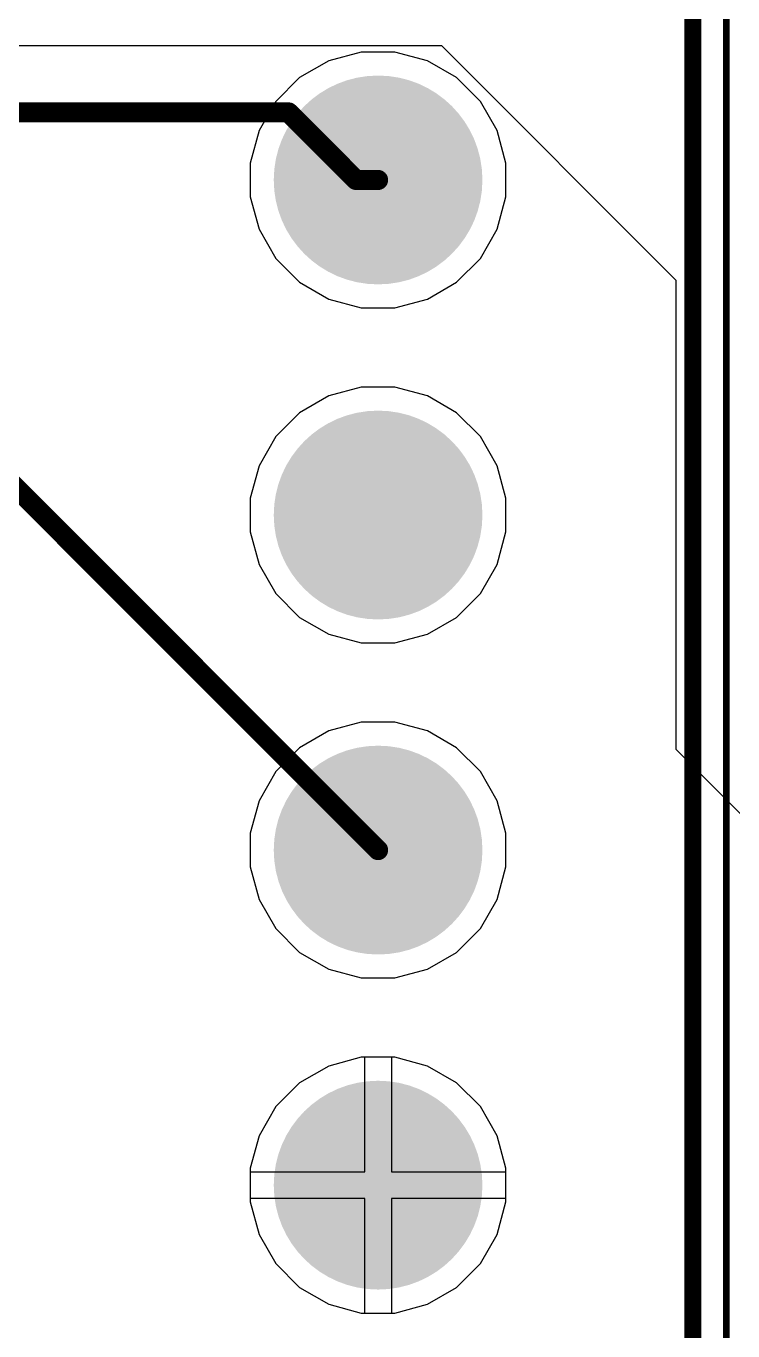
# Model space of a CAD drawing. Header units: inches. Extents: x 0 to 110, y 0 to 95.
# Drawn here: x 81.9 to 87.17, y 75.91 to 85.65 of the extents above; entities that cross this region are included whole.
import ezdxf

# ---------------------------------------------------------------- set-up
doc = ezdxf.new("R2010")
doc.units = ezdxf.units.IN
for name, color, linetype in [('Bottom Layer', 5, 'Continuous'), ('Bottom Solder', 6, 'Continuous'), ('Int1', 16, 'Continuous'), ('Int2', 76, 'Continuous'), ('Mechanical 13', 56, 'Continuous'), ('Multi-Layer', 9, 'Continuous'), ('Pad Holes', 156, 'Continuous'), ('Top Courtyard', 56, 'Continuous'), ('Top Layer', 1, 'Continuous'), ('Top Overlay', 2, 'Continuous'), ('Top Solder', 216, 'Continuous')]:
    doc.layers.add(name, color=color, linetype=linetype)

# ---------------------------------------------------------------- blocks, each defined once
blk = doc.blocks.new('CWF_5_1132')
at = {"layer": 'Bottom Layer'}
h = blk.add_hatch(color=5, dxfattribs=at)
edge = h.paths.add_edge_path()
edge.add_arc((-5.00000016, -0.52500022), 0.753999, 0, 360)
h = blk.add_hatch(color=5, dxfattribs=at)
edge = h.paths.add_edge_path()
edge.add_arc((-2.50000008, -0.52500022), 0.753999, 0, 360)
h = blk.add_hatch(color=5, dxfattribs=at)
edge = h.paths.add_edge_path()
edge.add_arc((0, -0.52500022), 0.753999, 0, 360)
h = blk.add_hatch(color=5, dxfattribs=at)
edge = h.paths.add_edge_path()
edge.add_arc((2.50000008, -0.52500022), 0.753999, 0, 360)
at = {"layer": 'Bottom Solder'}
h = blk.add_hatch(color=6, dxfattribs=at)
edge = h.paths.add_edge_path()
edge.add_arc((-5.00000016, -0.52500022), 0.7790002199999999, 0, 360)
h = blk.add_hatch(color=6, dxfattribs=at)
edge = h.paths.add_edge_path()
edge.add_arc((-2.50000008, -0.52500022), 0.7790002199999999, 0, 360)
h = blk.add_hatch(color=6, dxfattribs=at)
edge = h.paths.add_edge_path()
edge.add_arc((0, -0.52500022), 0.7790002199999999, 0, 360)
h = blk.add_hatch(color=6, dxfattribs=at)
edge = h.paths.add_edge_path()
edge.add_arc((2.50000008, -0.52500022), 0.7790002199999999, 0, 360)
at = {"layer": 'Int1'}
h = blk.add_hatch(color=16, dxfattribs=at)
edge = h.paths.add_edge_path()
edge.add_arc((-5.00000016, -0.52500022), 0.753999, 0, 360)
h = blk.add_hatch(color=16, dxfattribs=at)
edge = h.paths.add_edge_path()
edge.add_arc((-2.50000008, -0.52500022), 0.753999, 0, 360)
h = blk.add_hatch(color=16, dxfattribs=at)
edge = h.paths.add_edge_path()
edge.add_arc((0, -0.52500022), 0.753999, 0, 360)
h = blk.add_hatch(color=16, dxfattribs=at)
edge = h.paths.add_edge_path()
edge.add_arc((2.50000008, -0.52500022), 0.753999, 0, 360)
at = {"layer": 'Int2'}
h = blk.add_hatch(color=76, dxfattribs=at)
edge = h.paths.add_edge_path()
edge.add_arc((-5.00000016, -0.52500022), 0.753999, 0, 360)
h = blk.add_hatch(color=76, dxfattribs=at)
edge = h.paths.add_edge_path()
edge.add_arc((-2.50000008, -0.52500022), 0.753999, 0, 360)
h = blk.add_hatch(color=76, dxfattribs=at)
edge = h.paths.add_edge_path()
edge.add_arc((0, -0.52500022), 0.753999, 0, 360)
h = blk.add_hatch(color=76, dxfattribs=at)
edge = h.paths.add_edge_path()
edge.add_arc((2.50000008, -0.52500022), 0.753999, 0, 360)
at = {"layer": 'Multi-Layer'}
h = blk.add_hatch(color=9, dxfattribs=at)
edge = h.paths.add_edge_path()
edge.add_arc((-5.00000016, -0.52500022), 0.753999, 0, 360)
h = blk.add_hatch(color=9, dxfattribs=at)
edge = h.paths.add_edge_path()
edge.add_arc((-2.50000008, -0.52500022), 0.753999, 0, 360)
h = blk.add_hatch(color=9, dxfattribs=at)
edge = h.paths.add_edge_path()
edge.add_arc((0, -0.52500022), 0.753999, 0, 360)
h = blk.add_hatch(color=9, dxfattribs=at)
edge = h.paths.add_edge_path()
edge.add_arc((2.50000008, -0.52500022), 0.753999, 0, 360)
at = {"layer": 'Pad Holes'}
h = blk.add_hatch(color=7, dxfattribs=at)
edge = h.paths.add_edge_path()
edge.add_arc((-5.00000016, -0.52500022), 0.499999, 0, 360)
h = blk.add_hatch(color=7, dxfattribs=at)
edge = h.paths.add_edge_path()
edge.add_arc((-2.50000008, -0.52500022), 0.499999, 0, 360)
h = blk.add_hatch(color=7, dxfattribs=at)
edge = h.paths.add_edge_path()
edge.add_arc((0, -0.52500022), 0.499999, 0, 360)
h = blk.add_hatch(color=7, dxfattribs=at)
edge = h.paths.add_edge_path()
edge.add_arc((2.50000008, -0.52500022), 0.499999, 0, 360)
at = {"layer": 'Top Layer'}
h = blk.add_hatch(color=1, dxfattribs=at)
edge = h.paths.add_edge_path()
edge.add_arc((-5.00000016, -0.52500022), 0.753999, 0, 360)
h = blk.add_hatch(color=1, dxfattribs=at)
edge = h.paths.add_edge_path()
edge.add_arc((-2.50000008, -0.52500022), 0.753999, 0, 360)
h = blk.add_hatch(color=1, dxfattribs=at)
edge = h.paths.add_edge_path()
edge.add_arc((0, -0.52500022), 0.753999, 0, 360)
h = blk.add_hatch(color=1, dxfattribs=at)
edge = h.paths.add_edge_path()
edge.add_arc((2.50000008, -0.52500022), 0.753999, 0, 360)
at = {"layer": 'Top Solder'}
h = blk.add_hatch(color=216, dxfattribs=at)
edge = h.paths.add_edge_path()
edge.add_arc((-5.00000016, -0.52500022), 0.7790002199999999, 0, 360)
h = blk.add_hatch(color=216, dxfattribs=at)
edge = h.paths.add_edge_path()
edge.add_arc((-2.50000008, -0.52500022), 0.7790002199999999, 0, 360)
h = blk.add_hatch(color=216, dxfattribs=at)
edge = h.paths.add_edge_path()
edge.add_arc((0, -0.52500022), 0.7790002199999999, 0, 360)
h = blk.add_hatch(color=216, dxfattribs=at)
edge = h.paths.add_edge_path()
edge.add_arc((2.50000008, -0.52500022), 0.7790002199999999, 0, 360)
at = {"layer": 'Mechanical 13'}
blk.add_lwpolyline([(-7.450000339999999, -2.8750006, 0.127, 0.127, 0), (7.450000339999999, -2.8750006, 0.127, 0.127, 0)], format="xyseb", dxfattribs=at)
at = {"layer": 'Top Courtyard'}
blk.add_lwpolyline([(-7.69999984, -3.1250001, 0.0499999, 0.0499999, 0), (7.69999984, -3.1250001, 0.0499999, 0.0499999, 0)], format="xyseb", dxfattribs=at)
at = {"layer": 'Top Overlay'}
blk.add_lwpolyline([(-7.450000339999999, -2.8750006, 0.127, 0.127, 0), (7.450000339999999, -2.8750006, 0.127, 0.127, 0)], format="xyseb", dxfattribs=at)

msp = doc.modelspace()

# ---------------------------------------------------------------- linework, layer by layer
at = {"layer": 'Int1'}
for p, q in [((84.15677097999999, 85.38898594), (83.93923013999999, 85.26339056)), ((84.39940447999999, 85.45399977999999), (84.15677097999999, 85.38898594)), ((84.65059523999999, 85.45399977999999), (84.39940447999999, 85.45399977999999)), ((84.89322874, 85.38898594), (84.65059523999999, 85.45399977999999)), ((85.11076958, 85.26339056), (84.89322874, 85.38898594)), ((83.93923013999999, 85.26339056), (83.76161048, 85.0857709)), ((85.28838924, 85.0857709), (85.11076958, 85.26339056)), ((83.76161048, 85.0857709), (83.6360151, 84.86823006)), ((85.41398462, 84.86823006), (85.28838924, 85.0857709)), ((83.6360151, 84.86823006), (83.57100126, 84.62559655999999)), ((85.47899846, 84.62559655999999), (85.41398462, 84.86823006)), ((83.57100126, 84.62559655999999), (83.57100126, 84.37440579999999)), ((85.47899846, 84.37440579999999), (85.47899846, 84.62559655999999)), ((83.57100126, 84.37440579999999), (83.6360151, 84.1317723)), ((85.41398462, 84.1317723), (85.47899846, 84.37440579999999)), ((83.6360151, 84.1317723), (83.76161048, 83.91423146)), ((85.28838924, 83.91423146), (85.41398462, 84.1317723)), ((83.76161048, 83.91423146), (83.93923013999999, 83.73661179999999)), ((85.11076958, 83.73661179999999), (85.28838924, 83.91423146)), ((83.93923013999999, 83.73661179999999), (84.15677097999999, 83.61101642)), ((84.89322874, 83.61101642), (85.11076958, 83.73661179999999)), ((84.15677097999999, 83.61101642), (84.39940447999999, 83.54600258)), ((84.39940447999999, 83.54600258), (84.65059523999999, 83.54600258)), ((84.65059523999999, 83.54600258), (84.89322874, 83.61101642)), ((84.39940447999999, 82.9539997), (84.15677097999999, 82.88898585999999)), ((84.65059523999999, 82.9539997), (84.39940447999999, 82.9539997)), ((84.89322874, 82.88898585999999), (84.65059523999999, 82.9539997)), ((84.15677097999999, 82.88898585999999), (83.93923013999999, 82.76339048)), ((85.11076958, 82.76339048), (84.89322874, 82.88898585999999)), ((83.93923013999999, 82.76339048), (83.76161048, 82.58577082)), ((85.28838924, 82.58577082), (85.11076958, 82.76339048)), ((83.76161048, 82.58577082), (83.6360151, 82.36822998)), ((85.41398462, 82.36822998), (85.28838924, 82.58577082)), ((83.6360151, 82.36822998), (83.57100126, 82.12559648)), ((85.47899846, 82.12559648), (85.41398462, 82.36822998)), ((83.57100126, 82.12559648), (83.57100126, 81.87440572)), ((85.47899846, 81.87440572), (85.47899846, 82.12559648)), ((83.57100126, 81.87440572), (83.6360151, 81.63177222)), ((85.41398462, 81.63177222), (85.47899846, 81.87440572)), ((83.6360151, 81.63177222), (83.76161048, 81.41423137999999)), ((85.28838924, 81.41423137999999), (85.41398462, 81.63177222)), ((83.76161048, 81.41423137999999), (83.93923013999999, 81.23661171999998)), ((85.11076958, 81.23661171999998), (85.28838924, 81.41423137999999)), ((83.93923013999999, 81.23661171999998), (84.15677097999999, 81.11101633999999)), ((84.89322874, 81.11101633999999), (85.11076958, 81.23661171999998)), ((84.15677097999999, 81.11101633999999), (84.39940447999999, 81.04600249999999)), ((84.65059523999999, 81.04600249999999), (84.89322874, 81.11101633999999)), ((84.39940447999999, 81.04600249999999), (84.65059523999999, 81.04600249999999)), ((84.39940447999999, 80.45399961999999), (84.15677097999999, 80.38898578)), ((84.65059523999999, 80.45399961999999), (84.39940447999999, 80.45399961999999)), ((84.89322874, 80.38898578), (84.65059523999999, 80.45399961999999)), ((84.15677097999999, 80.38898578), (83.93923013999999, 80.26339039999999)), ((85.11076958, 80.26339039999999), (84.89322874, 80.38898578)), ((83.93923013999999, 80.26339039999999), (83.76161048, 80.08577074)), ((85.28838924, 80.08577074), (85.11076958, 80.26339039999999)), ((83.76161048, 80.08577074), (83.6360151, 79.86822989999999)), ((85.41398462, 79.86822989999999), (85.28838924, 80.08577074)), ((83.6360151, 79.86822989999999), (83.57100126, 79.6255964)), ((85.47899846, 79.6255964), (85.41398462, 79.86822989999999)), ((83.57100126, 79.6255964), (83.57100126, 79.37440563999999)), ((85.47899846, 79.37440563999999), (85.47899846, 79.6255964)), ((83.57100126, 79.37440563999999), (83.6360151, 79.13177214)), ((85.41398462, 79.13177214), (85.47899846, 79.37440563999999)), ((83.6360151, 79.13177214), (83.76161048, 78.9142313)), ((85.28838924, 78.9142313), (85.41398462, 79.13177214)), ((83.76161048, 78.9142313), (83.93923013999999, 78.73661163999999)), ((85.11076958, 78.73661163999999), (85.28838924, 78.9142313)), ((83.93923013999999, 78.73661163999999), (84.15677097999999, 78.61101626)), ((84.89322874, 78.61101626), (85.11076958, 78.73661163999999)), ((84.15677097999999, 78.61101626), (84.39940447999999, 78.54600242)), ((84.65059523999999, 78.54600242), (84.89322874, 78.61101626)), ((84.39940447999999, 78.54600242), (84.65059523999999, 78.54600242)), ((84.15677097999999, 77.88898569999999), (83.93923013999999, 77.76339032)), ((84.39940447999999, 77.95399954), (84.15677097999999, 77.88898569999999)), ((84.42499498, 77.95399954), (84.39940447999999, 77.95399954)), ((84.42499498, 77.10000074), (84.42499498, 77.95399954)), ((84.65059523999999, 77.95399954), (84.62499457999999, 77.95399954)), ((84.62499457999999, 77.95399954), (84.62499457999999, 77.10000074)), ((84.89322874, 77.88898569999999), (84.65059523999999, 77.95399954)), ((85.11076958, 77.76339032), (84.89322874, 77.88898569999999)), ((83.93923013999999, 77.76339032), (83.76161048, 77.58577066)), ((85.28838924, 77.58577066), (85.11076958, 77.76339032)), ((83.76161048, 77.58577066), (83.6360151, 77.36822982)), ((85.41398462, 77.36822982), (85.28838924, 77.58577066)), ((83.6360151, 77.36822982), (83.57100126, 77.12559631999999)), ((85.47899846, 77.12559631999999), (85.41398462, 77.36822982)), ((83.57100126, 77.12559631999999), (83.57100126, 77.10000074)), ((85.47899846, 77.10000074), (85.47899846, 77.12559631999999)), ((83.57100126, 77.10000074), (84.42499498, 77.10000074)), ((84.62499457999999, 77.10000074), (85.47899846, 77.10000074)), ((84.42499498, 76.90000114), (83.57100126, 76.90000114)), ((83.57100126, 76.90000114), (83.57100126, 76.87440555999999)), ((83.57100126, 76.87440555999999), (83.6360151, 76.63177205999999)), ((84.42499498, 76.04600234), (84.42499498, 76.90000114)), ((85.47899846, 76.90000114), (84.62499457999999, 76.90000114)), ((84.62499457999999, 76.90000114), (84.62499457999999, 76.04600234)), ((85.41398462, 76.63177205999999), (85.47899846, 76.87440555999999)), ((85.47899846, 76.87440555999999), (85.47899846, 76.90000114)), ((83.6360151, 76.63177205999999), (83.76161048, 76.41423121999999)), ((85.28838924, 76.41423121999999), (85.41398462, 76.63177205999999)), ((83.76161048, 76.41423121999999), (83.93923013999999, 76.23661156)), ((85.11076958, 76.23661156), (85.28838924, 76.41423121999999)), ((83.93923013999999, 76.23661156), (84.15677097999999, 76.11101618)), ((84.89322874, 76.11101618), (85.11076958, 76.23661156)), ((84.15677097999999, 76.11101618), (84.39940447999999, 76.04600234)), ((84.39940447999999, 76.04600234), (84.42499498, 76.04600234)), ((84.62499457999999, 76.04600234), (84.65059523999999, 76.04600234)), ((84.65059523999999, 76.04600234), (84.89322874, 76.11101618))]:
    msp.add_line(p, q, dxfattribs=at)
at = {"layer": 'Int2'}
for p, q in [((84.15677097999999, 85.38898594), (83.93923013999999, 85.26339056)), ((84.39940447999999, 85.45399977999999), (84.15677097999999, 85.38898594)), ((84.65059523999999, 85.45399977999999), (84.39940447999999, 85.45399977999999)), ((84.89322874, 85.38898594), (84.65059523999999, 85.45399977999999)), ((85.11076958, 85.26339056), (84.89322874, 85.38898594)), ((83.93923013999999, 85.26339056), (83.76161048, 85.0857709)), ((85.28838924, 85.0857709), (85.11076958, 85.26339056)), ((83.76161048, 85.0857709), (83.6360151, 84.86823006)), ((85.41398462, 84.86823006), (85.28838924, 85.0857709)), ((83.6360151, 84.86823006), (83.57100126, 84.62559655999999)), ((85.47899846, 84.62559655999999), (85.41398462, 84.86823006)), ((83.57100126, 84.62559655999999), (83.57100126, 84.37440579999999)), ((85.47899846, 84.37440579999999), (85.47899846, 84.62559655999999)), ((83.57100126, 84.37440579999999), (83.6360151, 84.1317723)), ((85.41398462, 84.1317723), (85.47899846, 84.37440579999999)), ((83.6360151, 84.1317723), (83.76161048, 83.91423146)), ((85.28838924, 83.91423146), (85.41398462, 84.1317723)), ((83.76161048, 83.91423146), (83.93923013999999, 83.73661179999999)), ((85.11076958, 83.73661179999999), (85.28838924, 83.91423146)), ((83.93923013999999, 83.73661179999999), (84.15677097999999, 83.61101642)), ((84.89322874, 83.61101642), (85.11076958, 83.73661179999999)), ((84.15677097999999, 83.61101642), (84.39940447999999, 83.54600258)), ((84.39940447999999, 83.54600258), (84.65059523999999, 83.54600258)), ((84.65059523999999, 83.54600258), (84.89322874, 83.61101642)), ((84.39940447999999, 82.9539997), (84.15677097999999, 82.88898585999999)), ((84.65059523999999, 82.9539997), (84.39940447999999, 82.9539997)), ((84.89322874, 82.88898585999999), (84.65059523999999, 82.9539997)), ((84.15677097999999, 82.88898585999999), (83.93923013999999, 82.76339048)), ((85.11076958, 82.76339048), (84.89322874, 82.88898585999999)), ((83.93923013999999, 82.76339048), (83.76161048, 82.58577082)), ((85.28838924, 82.58577082), (85.11076958, 82.76339048)), ((83.76161048, 82.58577082), (83.6360151, 82.36822998)), ((85.41398462, 82.36822998), (85.28838924, 82.58577082)), ((83.6360151, 82.36822998), (83.57100126, 82.12559648)), ((85.47899846, 82.12559648), (85.41398462, 82.36822998)), ((83.57100126, 82.12559648), (83.57100126, 81.87440572)), ((85.47899846, 81.87440572), (85.47899846, 82.12559648)), ((83.57100126, 81.87440572), (83.6360151, 81.63177222)), ((85.41398462, 81.63177222), (85.47899846, 81.87440572)), ((83.6360151, 81.63177222), (83.76161048, 81.41423137999999)), ((85.28838924, 81.41423137999999), (85.41398462, 81.63177222)), ((83.76161048, 81.41423137999999), (83.93923013999999, 81.23661171999998)), ((85.11076958, 81.23661171999998), (85.28838924, 81.41423137999999)), ((83.93923013999999, 81.23661171999998), (84.15677097999999, 81.11101633999999)), ((84.89322874, 81.11101633999999), (85.11076958, 81.23661171999998)), ((84.15677097999999, 81.11101633999999), (84.39940447999999, 81.04600249999999)), ((84.65059523999999, 81.04600249999999), (84.89322874, 81.11101633999999)), ((84.39940447999999, 81.04600249999999), (84.65059523999999, 81.04600249999999)), ((84.39940447999999, 80.45399961999999), (84.15677097999999, 80.38898578)), ((84.65059523999999, 80.45399961999999), (84.39940447999999, 80.45399961999999)), ((84.89322874, 80.38898578), (84.65059523999999, 80.45399961999999)), ((84.15677097999999, 80.38898578), (83.93923013999999, 80.26339039999999)), ((85.11076958, 80.26339039999999), (84.89322874, 80.38898578)), ((83.93923013999999, 80.26339039999999), (83.76161048, 80.08577074)), ((85.28838924, 80.08577074), (85.11076958, 80.26339039999999)), ((83.76161048, 80.08577074), (83.6360151, 79.86822989999999)), ((85.41398462, 79.86822989999999), (85.28838924, 80.08577074)), ((83.6360151, 79.86822989999999), (83.57100126, 79.6255964)), ((85.47899846, 79.6255964), (85.41398462, 79.86822989999999)), ((83.57100126, 79.6255964), (83.57100126, 79.37440563999999)), ((85.47899846, 79.37440563999999), (85.47899846, 79.6255964)), ((83.57100126, 79.37440563999999), (83.6360151, 79.13177214)), ((85.41398462, 79.13177214), (85.47899846, 79.37440563999999)), ((83.6360151, 79.13177214), (83.76161048, 78.9142313)), ((85.28838924, 78.9142313), (85.41398462, 79.13177214)), ((83.76161048, 78.9142313), (83.93923013999999, 78.73661163999999)), ((85.11076958, 78.73661163999999), (85.28838924, 78.9142313)), ((83.93923013999999, 78.73661163999999), (84.15677097999999, 78.61101626)), ((84.89322874, 78.61101626), (85.11076958, 78.73661163999999)), ((84.15677097999999, 78.61101626), (84.39940447999999, 78.54600242)), ((84.65059523999999, 78.54600242), (84.89322874, 78.61101626)), ((84.39940447999999, 78.54600242), (84.65059523999999, 78.54600242)), ((84.15677097999999, 77.88898569999999), (83.93923013999999, 77.76339032)), ((84.39940447999999, 77.95399954), (84.15677097999999, 77.88898569999999)), ((84.65059523999999, 77.95399954), (84.39940447999999, 77.95399954)), ((84.89322874, 77.88898569999999), (84.65059523999999, 77.95399954)), ((85.11076958, 77.76339032), (84.89322874, 77.88898569999999)), ((83.93923013999999, 77.76339032), (83.76161048, 77.58577066)), ((85.28838924, 77.58577066), (85.11076958, 77.76339032)), ((83.76161048, 77.58577066), (83.6360151, 77.36822982)), ((85.41398462, 77.36822982), (85.28838924, 77.58577066)), ((83.6360151, 77.36822982), (83.57100126, 77.12559631999999)), ((85.47899846, 77.12559631999999), (85.41398462, 77.36822982)), ((83.57100126, 77.12559631999999), (83.57100126, 76.87440555999999)), ((85.47899846, 76.87440555999999), (85.47899846, 77.12559631999999)), ((83.57100126, 76.87440555999999), (83.6360151, 76.63177205999999)), ((85.41398462, 76.63177205999999), (85.47899846, 76.87440555999999)), ((83.6360151, 76.63177205999999), (83.76161048, 76.41423121999999)), ((85.28838924, 76.41423121999999), (85.41398462, 76.63177205999999)), ((83.76161048, 76.41423121999999), (83.93923013999999, 76.23661156)), ((85.11076958, 76.23661156), (85.28838924, 76.41423121999999)), ((83.93923013999999, 76.23661156), (84.15677097999999, 76.11101618)), ((84.89322874, 76.11101618), (85.11076958, 76.23661156)), ((84.15677097999999, 76.11101618), (84.39940447999999, 76.04600234)), ((84.39940447999999, 76.04600234), (84.65059523999999, 76.04600234)), ((84.65059523999999, 76.04600234), (84.89322874, 76.11101618))]:
    msp.add_line(p, q, dxfattribs=at)
at = {"layer": 'Top Layer'}
for p, q in [((82.50000263999999, 85.49999917999999), (65.39999874, 85.49999917999999)), ((85.00000018, 85.49999664), (82.50000263999999, 85.49999917999999)), ((86.74999922, 83.74999505999999), (85.00000018, 85.49999664)), ((86.74999922, 80.25000206), (86.74999922, 83.74999505999999)), ((88.5000008, 78.50000048), (86.74999922, 80.25000206))]:
    msp.add_line(p, q, dxfattribs=at)
for points in [[(67.10400345999999, 85.00400322, 0.1499997, 0.1499997, 0), (83.85662171999999, 85.00400322, 0.1499997, 0.1499997, 0)], [(83.85662171999999, 85.00400322, 0.1499997, 0.1499997, 0), (84.36062376, 84.50000118, 0.1499997, 0.1499997, 0)], [(84.36062376, 84.50000118, 0.1499997, 0.1499997, 0), (84.52499986, 84.50000118, 0.1499997, 0.1499997, 0)], [(79.82500164, 84.19999924, 0.1499997, 0.1499997, 0), (84.52499986, 79.50000102, 0.1499997, 0.1499997, 0)]]:
    msp.add_lwpolyline(points, format="xyseb", dxfattribs=at)
for points in [[(83.81912116, 85.00400322, 0.07499858, 0.07499858, 1), (83.89412228, 85.00400322, 0.07499858, 0.07499858, 1)], [(83.81912116, 85.00400322, 0.07499858, 0.07499858, 1), (83.89412228, 85.00400322, 0.07499858, 0.07499858, 1)], [(84.3231232, 84.50000118, 0.07499858, 0.07499858, 1), (84.39812432, 84.50000118, 0.07499858, 0.07499858, 1)], [(84.3231232, 84.50000118, 0.07499858, 0.07499858, 1), (84.39812432, 84.50000118, 0.07499858, 0.07499858, 1)], [(84.4874993, 84.50000118, 0.07499858, 0.07499858, 1), (84.56250041999999, 84.50000118, 0.07499858, 0.07499858, 1)], [(84.4874993, 79.50000102, 0.07499858, 0.07499858, 1), (84.56250041999999, 79.50000102, 0.07499858, 0.07499858, 1)]]:
    msp.add_lwpolyline(points, format="xyseb", close=True, dxfattribs=at)

# ---------------------------------------------------------------- block references
at = {"rotation": 90}
msp.add_blockref('CWF_5_1132', (83.99999964, 82.00000109999999), dxfattribs=at)

doc.saveas('drawing.dxf')
